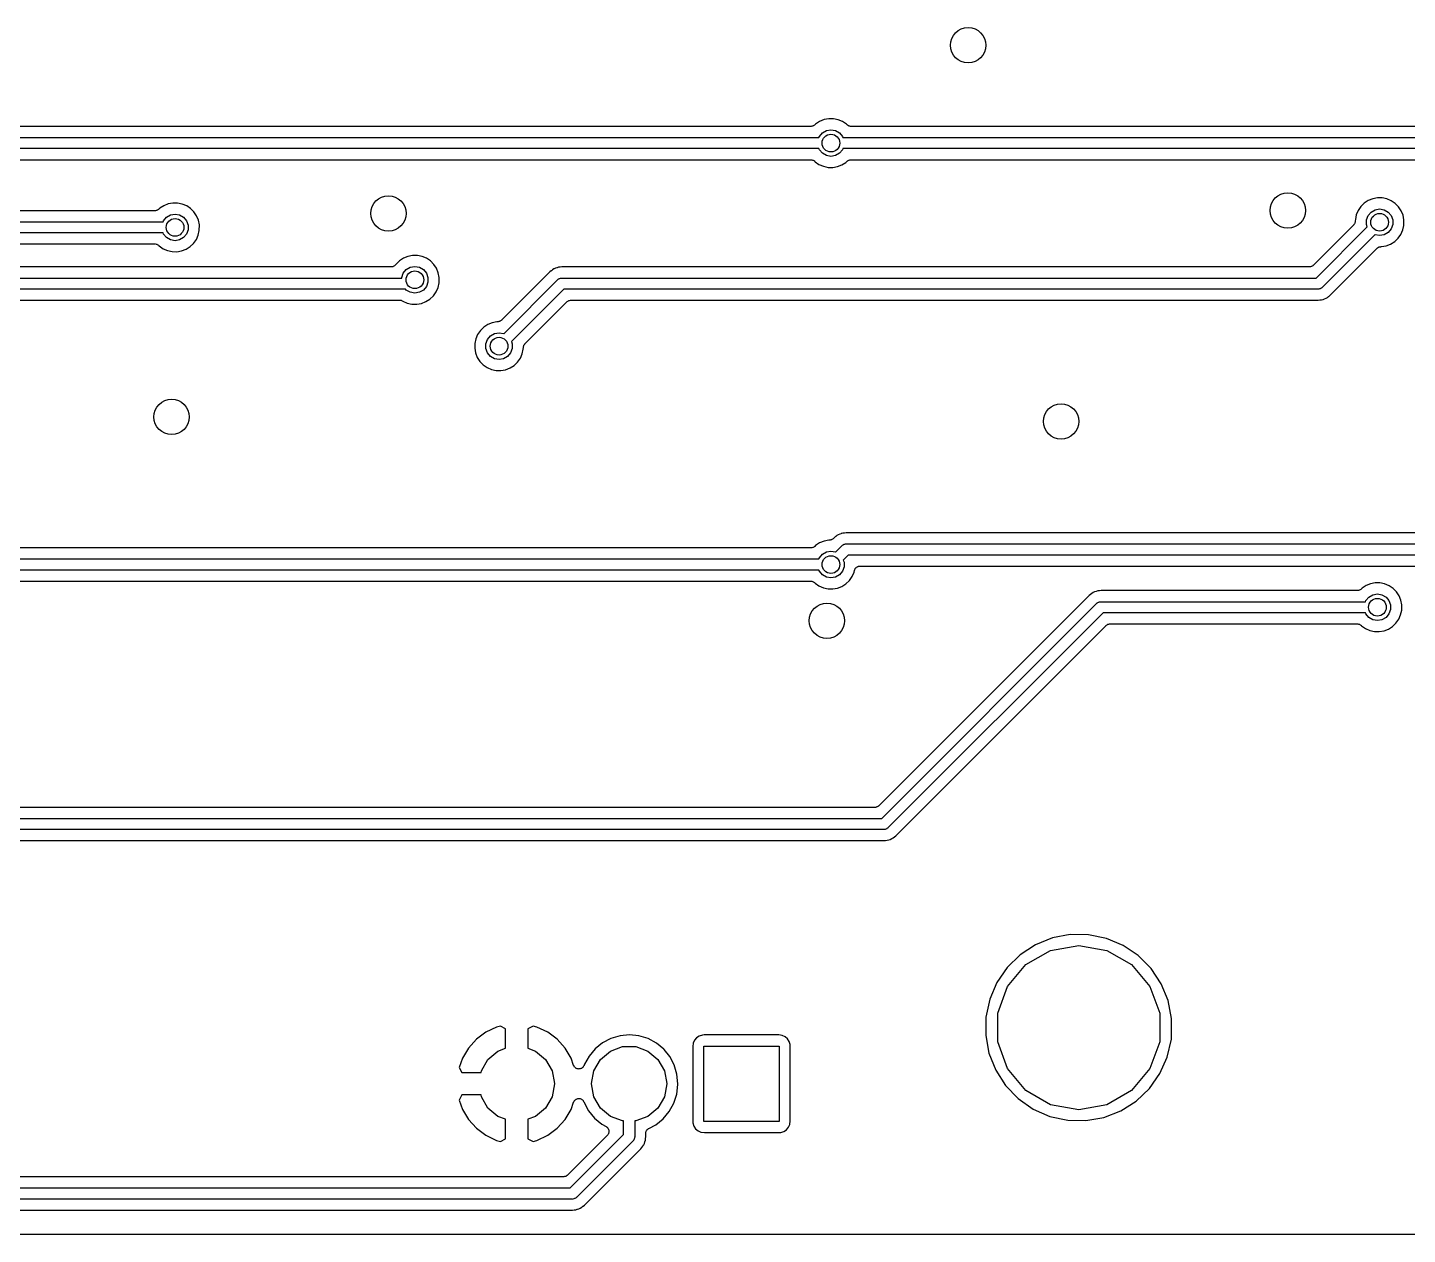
# Model space of a CAD drawing. Extents: x 70 to 229, y -105 to -40.
# Drawn here: x 176.25 to 207.43, y -104.67 to -77.4 of the extents above; entities that cross this region are included whole.
import ezdxf

# ---------------------------------------------------------------- set-up
doc = ezdxf.new("R2010")
doc.units = 0
doc.header["$MEASUREMENT"] = 0
doc.layers.add('BLACK', color=7, linetype='CONTINUOUS')

msp = doc.modelspace()

# ---------------------------------------------------------------- linework, layer by layer
at = {"layer": 'Black'}
for p, q in [((194.244, -79.4798), (194.144, -79.5202)), ((194.35, -79.4596), (194.244, -79.4798)), ((194.458, -79.4604), (194.35, -79.4596)), ((194.563, -79.482), (194.458, -79.4604)), ((194.663, -79.5238), (194.563, -79.482)), ((193.946, -79.635), (164.92, -79.635)), ((193.951, -79.6342), (193.946, -79.635)), ((193.955, -79.6346), (193.951, -79.6342)), ((193.972, -79.6304), (193.955, -79.6346)), ((193.989, -79.6275), (193.972, -79.6304)), ((193.993, -79.625), (193.989, -79.6275)), ((193.997, -79.6238), (193.993, -79.625)), ((194.011, -79.6142), (193.997, -79.6238)), ((194.026, -79.6058), (194.011, -79.6142)), ((194.029, -79.602), (194.026, -79.6058)), ((194.033, -79.5993), (194.029, -79.602)), ((194.054, -79.5793), (194.033, -79.5993)), ((194.144, -79.5202), (194.054, -79.5793)), ((194.139, -79.8594), (194.206, -79.7793)), ((194.206, -79.7793), (194.297, -79.727)), ((194.297, -79.727), (194.4, -79.7089)), ((194.4, -79.7089), (194.503, -79.727)), ((194.503, -79.727), (194.594, -79.7793)), ((194.594, -79.7793), (194.661, -79.8594)), ((194.752, -79.5842), (194.663, -79.5238)), ((194.766, -79.5981), (194.752, -79.5842)), ((194.771, -79.6014), (194.766, -79.5981)), ((194.774, -79.6058), (194.771, -79.6014)), ((194.788, -79.6138), (194.774, -79.6058)), ((194.802, -79.6231), (194.788, -79.6138)), ((194.807, -79.6246), (194.802, -79.6231)), ((194.812, -79.6275), (194.807, -79.6246)), ((194.828, -79.6303), (194.812, -79.6275)), ((194.843, -79.6345), (194.828, -79.6303)), ((194.849, -79.634), (194.843, -79.6345)), ((194.855, -79.635), (194.849, -79.634)), ((214.049, -79.635), (194.855, -79.635)), ((167.767, -79.885), (194.13, -79.885)), ((194.13, -80.135), (167.767, -80.135)), ((194.13, -79.885), (194.139, -79.8594)), ((194.139, -80.1606), (194.13, -80.135)), ((194.661, -79.8594), (194.67, -79.885)), ((194.67, -80.135), (194.661, -80.1606)), ((194.67, -79.885), (214.233, -79.885)), ((214.233, -80.135), (194.67, -80.135)), ((164.919, -80.385), (193.944, -80.385)), ((193.944, -80.385), (193.951, -80.3861)), ((193.951, -80.3861), (193.958, -80.3857)), ((193.958, -80.3857), (193.972, -80.3899)), ((193.972, -80.3899), (193.987, -80.3925)), ((193.987, -80.3925), (193.993, -80.3958)), ((193.993, -80.3958), (193.999, -80.3976)), ((193.999, -80.3976), (194.012, -80.4066)), ((194.012, -80.4066), (194.025, -80.4142)), ((194.025, -80.4142), (194.029, -80.4193)), ((194.029, -80.4193), (194.034, -80.4232)), ((194.034, -80.4232), (194.042, -80.4309)), ((194.042, -80.4309), (194.13, -80.4924)), ((194.206, -80.2407), (194.139, -80.1606)), ((194.297, -80.293), (194.206, -80.2407)), ((194.4, -80.3111), (194.297, -80.293)), ((194.503, -80.293), (194.4, -80.3111)), ((194.594, -80.2407), (194.503, -80.293)), ((194.661, -80.1606), (194.594, -80.2407)), ((194.649, -80.5033), (194.74, -80.4455)), ((194.74, -80.4455), (194.768, -80.4195)), ((194.768, -80.4195), (194.771, -80.4173)), ((194.771, -80.4173), (194.773, -80.4142)), ((194.773, -80.4142), (194.789, -80.4053)), ((194.789, -80.4053), (194.804, -80.3955)), ((194.804, -80.3955), (194.808, -80.3945)), ((194.808, -80.3945), (194.811, -80.3925)), ((194.811, -80.3925), (194.829, -80.3894)), ((194.829, -80.3894), (194.846, -80.3852)), ((194.846, -80.3852), (194.85, -80.3857)), ((194.85, -80.3857), (194.854, -80.385)), ((194.854, -80.385), (214.047, -80.385)), ((194.13, -80.4924), (194.229, -80.5356)), ((194.229, -80.5356), (194.335, -80.5588)), ((194.335, -80.5588), (194.442, -80.561)), ((194.442, -80.561), (194.549, -80.5423)), ((194.549, -80.5423), (194.649, -80.5033)), ((179.422, -81.3848), (179.322, -81.4252)), ((179.528, -81.3646), (179.422, -81.3848)), ((179.636, -81.3654), (179.528, -81.3646)), ((179.741, -81.387), (179.636, -81.3654)), ((206.454, -81.3693), (206.377, -81.4448)), ((206.544, -81.3102), (206.454, -81.3693)), ((206.644, -81.2698), (206.544, -81.3102)), ((206.75, -81.2496), (206.644, -81.2698)), ((206.858, -81.2504), (206.75, -81.2496)), ((206.963, -81.272), (206.858, -81.2504)), ((207.063, -81.3138), (206.963, -81.272)), ((207.152, -81.3742), (207.063, -81.3138)), ((207.228, -81.4507), (207.152, -81.3742)), ((179.124, -81.54), (161.745, -81.54)), ((179.129, -81.5392), (179.124, -81.54)), ((179.133, -81.5396), (179.129, -81.5392)), ((179.15, -81.5354), (179.133, -81.5396)), ((179.167, -81.5325), (179.15, -81.5354)), ((179.171, -81.53), (179.167, -81.5325)), ((179.175, -81.5288), (179.171, -81.53)), ((179.189, -81.5192), (179.175, -81.5288)), ((179.204, -81.5108), (179.189, -81.5192)), ((179.207, -81.507), (179.204, -81.5108)), ((179.211, -81.5043), (179.207, -81.507)), ((179.232, -81.4843), (179.211, -81.5043)), ((179.322, -81.4252), (179.232, -81.4843)), ((179.317, -81.7644), (179.384, -81.6843)), ((179.384, -81.6843), (179.475, -81.632)), ((179.475, -81.632), (179.578, -81.6139)), ((179.578, -81.6139), (179.681, -81.632)), ((179.681, -81.632), (179.772, -81.6843)), ((179.841, -81.4288), (179.741, -81.387)), ((179.772, -81.6843), (179.839, -81.7644)), ((179.93, -81.4892), (179.841, -81.4288)), ((180.006, -81.5657), (179.93, -81.4892)), ((180.066, -81.6555), (180.006, -81.5657)), ((180.107, -81.7553), (180.066, -81.6555)), ((206.273, -81.6329), (206.251, -81.7384)), ((206.316, -81.5337), (206.273, -81.6329)), ((206.377, -81.4448), (206.316, -81.5337)), ((206.503, -81.7477), (206.539, -81.6494)), ((206.539, -81.6494), (206.606, -81.5693)), ((206.606, -81.5693), (206.697, -81.517)), ((206.697, -81.517), (206.8, -81.4989)), ((206.8, -81.4989), (206.903, -81.517)), ((206.903, -81.517), (206.994, -81.5693)), ((206.994, -81.5693), (207.061, -81.6494)), ((207.061, -81.6494), (207.097, -81.7477)), ((207.288, -81.5405), (207.228, -81.4507)), ((207.329, -81.6403), (207.288, -81.5405)), ((207.35, -81.7452), (207.329, -81.6403)), ((161.56, -81.79), (179.308, -81.79)), ((179.308, -81.79), (179.317, -81.7644)), ((179.839, -81.7644), (179.875, -81.8627)), ((179.875, -81.9673), (179.839, -82.0656)), ((179.875, -81.8627), (179.875, -81.9673)), ((180.102, -82.0895), (180.126, -81.9851)), ((180.128, -81.8602), (180.107, -81.7553)), ((180.126, -81.9851), (180.128, -81.8602)), ((206.214, -81.8559), (205.296, -82.7734)), ((205.363, -83.06), (206.521, -81.9018)), ((206.216, -81.8521), (206.214, -81.8559)), ((206.22, -81.8492), (206.216, -81.8521)), ((206.229, -81.8344), (206.22, -81.8492)), ((206.239, -81.8204), (206.229, -81.8344)), ((206.24, -81.8159), (206.239, -81.8204)), ((206.242, -81.8119), (206.24, -81.8159)), ((206.245, -81.795), (206.242, -81.8119)), ((206.25, -81.7784), (206.245, -81.795)), ((206.25, -81.7693), (206.249, -81.7738)), ((206.249, -81.7738), (206.25, -81.7784)), ((206.251, -81.7384), (206.25, -81.7693)), ((206.503, -81.8523), (206.503, -81.7477)), ((206.521, -81.9018), (206.503, -81.8523)), ((207.061, -81.9506), (206.994, -82.0307)), ((207.097, -81.8523), (207.061, -81.9506)), ((207.097, -81.7477), (207.097, -81.8523)), ((207.281, -82.073), (207.324, -81.9745)), ((207.324, -81.9745), (207.348, -81.8701)), ((207.348, -81.8701), (207.35, -81.7452)), ((179.308, -82.04), (161.56, -82.04)), ((161.744, -82.29), (179.122, -82.29)), ((179.122, -82.29), (179.129, -82.2911)), ((179.129, -82.2911), (179.136, -82.2907)), ((179.136, -82.2907), (179.15, -82.2949)), ((179.15, -82.2949), (179.165, -82.2975)), ((179.165, -82.2975), (179.171, -82.3008)), ((179.171, -82.3008), (179.177, -82.3026)), ((179.177, -82.3026), (179.19, -82.3116)), ((179.19, -82.3116), (179.203, -82.3192)), ((179.203, -82.3192), (179.207, -82.3243)), ((179.317, -82.0656), (179.308, -82.04)), ((179.384, -82.1457), (179.317, -82.0656)), ((179.475, -82.198), (179.384, -82.1457)), ((179.578, -82.2161), (179.475, -82.198)), ((179.681, -82.198), (179.578, -82.2161)), ((179.772, -82.1457), (179.681, -82.198)), ((179.839, -82.0656), (179.772, -82.1457)), ((179.918, -82.3505), (179.996, -82.2761)), ((179.996, -82.2761), (180.059, -82.188)), ((180.059, -82.188), (180.102, -82.0895)), ((206.695, -82.0818), (205.503, -83.2734)), ((206.697, -82.083), (206.695, -82.0818)), ((206.8, -82.1011), (206.697, -82.083)), ((206.903, -82.083), (206.8, -82.1011)), ((206.994, -82.0307), (206.903, -82.083)), ((206.949, -82.3323), (207.049, -82.2933)), ((207.049, -82.2933), (207.14, -82.2355)), ((207.14, -82.2355), (207.218, -82.1611)), ((207.218, -82.1611), (207.281, -82.073)), ((179.207, -82.3243), (179.212, -82.3282)), ((179.212, -82.3282), (179.22, -82.3359)), ((179.22, -82.3359), (179.308, -82.3974)), ((179.308, -82.3974), (179.407, -82.4406)), ((179.407, -82.4406), (179.513, -82.4638)), ((179.513, -82.4638), (179.62, -82.466)), ((179.62, -82.466), (179.727, -82.4473)), ((179.727, -82.4473), (179.827, -82.4083)), ((179.827, -82.4083), (179.918, -82.3505)), ((184.741, -82.6102), (184.651, -82.6693)), ((184.841, -82.5698), (184.741, -82.6102)), ((184.947, -82.5496), (184.841, -82.5698)), ((185.055, -82.5504), (184.947, -82.5496)), ((185.16, -82.572), (185.055, -82.5504)), ((185.26, -82.6138), (185.16, -82.572)), ((185.349, -82.6742), (185.26, -82.6138)), ((205.681, -83.4498), (206.743, -82.3874)), ((206.743, -82.3874), (206.748, -82.3835)), ((206.748, -82.3835), (206.753, -82.3784)), ((206.753, -82.3784), (206.766, -82.3712)), ((206.766, -82.3712), (206.778, -82.3625)), ((206.778, -82.3625), (206.785, -82.3608)), ((206.785, -82.3608), (206.791, -82.3575)), ((206.791, -82.3575), (206.806, -82.3552)), ((206.806, -82.3552), (206.82, -82.3513)), ((206.82, -82.3513), (206.827, -82.3519)), ((206.827, -82.3519), (206.834, -82.3509)), ((206.834, -82.3509), (206.842, -82.351)), ((206.842, -82.351), (206.949, -82.3323)), ((184.463, -82.81), (158.756, -82.81)), ((184.48, -82.8071), (184.463, -82.81)), ((184.497, -82.8054), (184.48, -82.8071)), ((184.501, -82.8033), (184.497, -82.8054)), ((184.506, -82.8025), (184.501, -82.8033)), ((184.521, -82.794), (184.506, -82.8025)), ((184.536, -82.7866), (184.521, -82.794)), ((184.539, -82.7832), (184.536, -82.7866)), ((184.543, -82.7808), (184.539, -82.7832)), ((184.554, -82.7678), (184.543, -82.7808)), ((184.566, -82.7556), (184.554, -82.7678)), ((184.574, -82.7448), (184.566, -82.7556)), ((184.651, -82.6693), (184.574, -82.7448)), ((184.736, -82.9494), (184.803, -82.8693)), ((184.803, -82.8693), (184.894, -82.817)), ((184.894, -82.817), (184.997, -82.7989)), ((184.997, -82.7989), (185.1, -82.817)), ((185.1, -82.817), (185.191, -82.8693)), ((185.191, -82.8693), (185.258, -82.9494)), ((185.425, -82.7507), (185.349, -82.6742)), ((185.485, -82.8405), (185.425, -82.7507)), ((185.526, -82.9403), (185.485, -82.8405)), ((185.547, -83.0452), (185.526, -82.9403)), ((188.05, -82.9201), (186.957, -84.0131)), ((188.08, -82.8954), (188.05, -82.9201)), ((188.081, -82.8949), (188.08, -82.8954)), ((188.082, -82.8946), (188.081, -82.8949)), ((188.109, -82.8719), (188.082, -82.8946)), ((188.141, -82.8554), (188.109, -82.8719)), ((188.142, -82.855), (188.141, -82.8554)), ((188.174, -82.8379), (188.142, -82.8548)), ((188.142, -82.8548), (188.142, -82.855)), ((188.209, -82.8279), (188.174, -82.8379)), ((188.21, -82.8275), (188.209, -82.8276)), ((188.209, -82.8276), (188.209, -82.8279)), ((188.244, -82.8172), (188.21, -82.8275)), ((188.28, -82.814), (188.244, -82.8172)), ((188.281, -82.8139), (188.28, -82.814)), ((188.321, -82.81), (188.281, -82.8139)), ((188.281, -82.8139), (188.281, -82.8139)), ((205.208, -82.81), (188.321, -82.81)), ((205.213, -82.809), (205.208, -82.81)), ((205.219, -82.8095), (205.213, -82.809)), ((205.235, -82.8053), (205.219, -82.8095)), ((205.251, -82.8025), (205.235, -82.8053)), ((205.255, -82.7997), (205.251, -82.8025)), ((205.261, -82.7983), (205.255, -82.7997)), ((205.274, -82.7889), (205.261, -82.7983)), ((205.288, -82.7808), (205.274, -82.7889)), ((205.292, -82.7765), (205.288, -82.7808)), ((205.296, -82.7734), (205.292, -82.7765)), ((158.75, -83.06), (184.7, -83.06)), ((184.7, -83.0477), (184.736, -82.9494)), ((184.7, -83.06), (184.7, -83.0477)), ((185.258, -83.2506), (185.191, -83.3307)), ((185.258, -82.9494), (185.294, -83.0477)), ((185.294, -83.1523), (185.258, -83.2506)), ((185.294, -83.0477), (185.294, -83.1523)), ((185.521, -83.2745), (185.545, -83.1701)), ((185.545, -83.1701), (185.547, -83.0452)), ((187.005, -84.3182), (188.227, -83.0966)), ((188.227, -83.0966), (188.231, -83.0935)), ((188.231, -83.0935), (188.235, -83.0892)), ((188.235, -83.0892), (188.249, -83.0811)), ((188.249, -83.0811), (188.262, -83.0717)), ((188.262, -83.0717), (188.267, -83.0703)), ((188.267, -83.0703), (188.272, -83.0675)), ((188.272, -83.0675), (188.288, -83.0647)), ((188.288, -83.0647), (188.304, -83.0605)), ((188.304, -83.0605), (188.31, -83.061)), ((188.31, -83.061), (188.315, -83.06)), ((188.315, -83.06), (205.363, -83.06)), ((184.786, -83.31), (158.802, -83.31)), ((158.957, -83.56), (184.656, -83.56)), ((184.656, -83.56), (184.672, -83.5628)), ((184.672, -83.5628), (184.688, -83.5641)), ((184.688, -83.5641), (184.693, -83.5665)), ((184.693, -83.5665), (184.699, -83.5675)), ((184.699, -83.5675), (184.713, -83.5756)), ((184.803, -83.3307), (184.786, -83.31)), ((184.894, -83.383), (184.803, -83.3307)), ((184.997, -83.4011), (184.894, -83.383)), ((185.1, -83.383), (184.997, -83.4011)), ((185.191, -83.3307), (185.1, -83.383)), ((185.246, -83.5933), (185.337, -83.5355)), ((185.337, -83.5355), (185.415, -83.4611)), ((185.415, -83.4611), (185.478, -83.373)), ((185.478, -83.373), (185.521, -83.2745)), ((188.367, -83.31), (187.179, -84.4982)), ((205.415, -83.31), (188.367, -83.31)), ((188.475, -83.5703), (188.479, -83.5675)), ((188.479, -83.5675), (188.495, -83.5647)), ((188.495, -83.5647), (188.511, -83.5605)), ((188.511, -83.5605), (188.517, -83.561)), ((188.517, -83.561), (188.522, -83.56)), ((188.522, -83.56), (205.409, -83.56)), ((205.409, -83.56), (205.449, -83.5561)), ((205.42, -83.309), (205.415, -83.31)), ((205.426, -83.3095), (205.42, -83.309)), ((205.442, -83.3053), (205.426, -83.3095)), ((205.458, -83.3025), (205.442, -83.3053)), ((205.449, -83.5561), (205.45, -83.556)), ((205.449, -83.5561), (205.449, -83.5561)), ((205.45, -83.556), (205.486, -83.5528)), ((205.463, -83.2997), (205.458, -83.3025)), ((205.468, -83.2983), (205.463, -83.2997)), ((205.481, -83.2889), (205.468, -83.2983)), ((205.495, -83.2808), (205.481, -83.2889)), ((205.486, -83.5528), (205.52, -83.5425)), ((205.499, -83.2765), (205.495, -83.2808)), ((205.503, -83.2734), (205.499, -83.2765)), ((205.52, -83.5425), (205.521, -83.5424)), ((205.521, -83.5421), (205.556, -83.5321)), ((205.521, -83.5424), (205.521, -83.5421)), ((205.556, -83.5321), (205.588, -83.5152)), ((205.588, -83.515), (205.589, -83.5146)), ((205.588, -83.5152), (205.588, -83.515)), ((205.589, -83.5146), (205.621, -83.4981)), ((205.621, -83.4981), (205.648, -83.4754)), ((205.648, -83.4754), (205.649, -83.4751)), ((205.649, -83.4746), (205.68, -83.4498)), ((205.649, -83.4751), (205.649, -83.4746)), ((205.68, -83.4498), (205.681, -83.4498)), ((184.713, -83.5756), (184.727, -83.5824)), ((184.727, -83.5824), (184.727, -83.5824)), ((184.727, -83.5824), (184.826, -83.6256)), ((184.826, -83.6256), (184.932, -83.6488)), ((184.932, -83.6488), (185.039, -83.651)), ((185.039, -83.651), (185.146, -83.6323)), ((185.146, -83.6323), (185.246, -83.5933)), ((187.485, -84.5451), (188.434, -83.5966)), ((188.434, -83.5966), (188.438, -83.5935)), ((188.438, -83.5935), (188.442, -83.5892)), ((188.442, -83.5892), (188.456, -83.5811)), ((188.456, -83.5811), (188.469, -83.5717)), ((188.469, -83.5717), (188.475, -83.5703)), ((186.554, -84.1693), (186.477, -84.2448)), ((186.644, -84.1102), (186.554, -84.1693)), ((186.744, -84.0698), (186.644, -84.1102)), ((186.85, -84.0496), (186.744, -84.0698)), ((186.867, -84.0497), (186.85, -84.0496)), ((186.873, -84.0487), (186.867, -84.0497)), ((186.879, -84.0493), (186.873, -84.0487)), ((186.894, -84.0451), (186.879, -84.0493)), ((186.91, -84.0425), (186.894, -84.0451)), ((186.915, -84.0396), (186.91, -84.0425)), ((186.921, -84.038), (186.915, -84.0396)), ((186.934, -84.0289), (186.921, -84.038)), ((186.948, -84.021), (186.934, -84.0289)), ((186.952, -84.0165), (186.948, -84.021)), ((186.957, -84.0131), (186.952, -84.0165)), ((186.373, -84.4329), (186.351, -84.5384)), ((186.416, -84.3337), (186.373, -84.4329)), ((186.477, -84.2448), (186.416, -84.3337)), ((186.603, -84.5477), (186.639, -84.4494)), ((186.639, -84.4494), (186.706, -84.3693)), ((186.706, -84.3693), (186.797, -84.317)), ((186.797, -84.317), (186.9, -84.2989)), ((186.9, -84.2989), (187.003, -84.317)), ((187.003, -84.317), (187.005, -84.3182)), ((187.179, -84.4982), (187.197, -84.5477)), ((186.351, -84.5384), (186.349, -84.6462)), ((186.349, -84.6462), (186.369, -84.7523)), ((186.369, -84.7523), (186.408, -84.8526)), ((186.603, -84.6523), (186.603, -84.5477)), ((186.639, -84.7506), (186.603, -84.6523)), ((186.706, -84.8307), (186.639, -84.7506)), ((187.161, -84.7506), (187.094, -84.8307)), ((187.197, -84.6523), (187.161, -84.7506)), ((187.197, -84.5477), (187.197, -84.6523)), ((187.381, -84.873), (187.424, -84.7745)), ((187.424, -84.7745), (187.448, -84.6701)), ((187.448, -84.6701), (187.449, -84.6317)), ((187.449, -84.6226), (187.454, -84.606)), ((187.45, -84.6272), (187.449, -84.6226)), ((187.449, -84.6317), (187.45, -84.6272)), ((187.454, -84.606), (187.457, -84.5891)), ((187.457, -84.5891), (187.459, -84.5851)), ((187.459, -84.5851), (187.46, -84.5806)), ((187.46, -84.5806), (187.47, -84.5666)), ((187.47, -84.5666), (187.479, -84.5518)), ((187.479, -84.5518), (187.483, -84.5489)), ((187.483, -84.5489), (187.485, -84.5451)), ((186.408, -84.8526), (186.467, -84.9433)), ((186.467, -84.9433), (186.542, -85.0209)), ((186.542, -85.0209), (186.63, -85.0824)), ((186.63, -85.0824), (186.729, -85.1256)), ((186.797, -84.883), (186.706, -84.8307)), ((186.729, -85.1256), (186.835, -85.1488)), ((186.9, -84.9011), (186.797, -84.883)), ((187.003, -84.883), (186.9, -84.9011)), ((187.094, -84.8307), (187.003, -84.883)), ((187.049, -85.1323), (187.149, -85.0933)), ((187.149, -85.0933), (187.24, -85.0355)), ((187.24, -85.0355), (187.266, -85.0107)), ((187.266, -85.0107), (187.318, -84.9611)), ((187.266, -85.0107), (187.266, -85.0107)), ((187.266, -85.0107), (187.266, -85.0107)), ((187.318, -84.9611), (187.381, -84.873)), ((186.835, -85.1488), (186.942, -85.151)), ((186.942, -85.151), (187.049, -85.1323)), ((194.566, -88.8654), (194.534, -88.8819)), ((194.567, -88.865), (194.566, -88.8654)), ((194.599, -88.8479), (194.567, -88.8648)), ((194.567, -88.8648), (194.567, -88.865)), ((194.634, -88.8379), (194.599, -88.8479)), ((194.635, -88.8375), (194.634, -88.8376)), ((194.634, -88.8376), (194.634, -88.8379)), ((194.669, -88.8272), (194.635, -88.8375)), ((194.705, -88.824), (194.669, -88.8272)), ((194.706, -88.8239), (194.705, -88.824)), ((194.746, -88.82), (194.706, -88.8239)), ((194.706, -88.8239), (194.706, -88.8239)), ((214.163, -88.82), (194.746, -88.82)), ((193.946, -89.16), (164.92, -89.16)), ((193.951, -89.1592), (193.946, -89.16)), ((193.955, -89.1596), (193.951, -89.1592)), ((193.972, -89.1554), (193.955, -89.1596)), ((193.989, -89.1525), (193.972, -89.1554)), ((193.993, -89.15), (193.989, -89.1525)), ((193.997, -89.1488), (193.993, -89.15)), ((194.011, -89.1392), (193.997, -89.1488)), ((194.026, -89.1308), (194.011, -89.1392)), ((194.029, -89.127), (194.026, -89.1308)), ((194.033, -89.1243), (194.029, -89.127)), ((194.054, -89.1043), (194.033, -89.1243)), ((194.144, -89.0452), (194.054, -89.1043)), ((194.244, -89.0048), (194.144, -89.0452)), ((194.35, -88.9846), (194.244, -89.0048)), ((194.367, -88.9847), (194.35, -88.9846)), ((194.373, -88.9837), (194.367, -88.9847)), ((194.379, -88.9843), (194.373, -88.9837)), ((194.394, -88.9801), (194.379, -88.9843)), ((194.41, -88.9775), (194.394, -88.9801)), ((194.415, -88.9746), (194.41, -88.9775)), ((194.421, -88.973), (194.415, -88.9746)), ((194.434, -88.9639), (194.421, -88.973)), ((194.448, -88.956), (194.434, -88.9639)), ((194.452, -88.9515), (194.448, -88.956)), ((194.457, -88.9481), (194.452, -88.9515)), ((194.475, -88.9301), (194.457, -88.9481)), ((194.505, -88.9054), (194.475, -88.9301)), ((194.475, -88.9301), (194.475, -88.9301)), ((194.506, -88.9049), (194.505, -88.9054)), ((194.505, -89.2532), (194.612, -89.1466)), ((194.507, -88.9046), (194.506, -88.9049)), ((194.534, -88.8819), (194.507, -88.9046)), ((194.612, -89.1466), (194.652, -89.1066)), ((194.612, -89.1466), (194.612, -89.1466)), ((194.652, -89.1066), (194.656, -89.1035)), ((194.656, -89.1035), (194.66, -89.0992)), ((194.66, -89.0992), (194.674, -89.0911)), ((194.674, -89.0911), (194.687, -89.0817)), ((194.687, -89.0817), (194.692, -89.0803)), ((194.692, -89.0803), (194.697, -89.0775)), ((194.697, -89.0775), (194.713, -89.0747)), ((194.713, -89.0747), (194.729, -89.0705)), ((194.729, -89.0705), (194.735, -89.071)), ((194.735, -89.071), (194.74, -89.07)), ((194.74, -89.07), (214.163, -89.07)), ((164.735, -89.41), (194.13, -89.41)), ((194.13, -89.41), (194.139, -89.3844)), ((194.139, -89.3844), (194.206, -89.3043)), ((194.206, -89.3043), (194.297, -89.252)), ((194.297, -89.252), (194.4, -89.2339)), ((194.4, -89.2339), (194.503, -89.252)), ((194.503, -89.252), (194.505, -89.2532)), ((194.788, -89.3234), (194.679, -89.4332)), ((194.679, -89.4332), (194.697, -89.4827)), ((194.697, -89.4827), (194.697, -89.5873)), ((194.792, -89.32), (194.788, -89.3234)), ((194.788, -89.3234), (194.788, -89.3234)), ((214.111, -89.32), (194.792, -89.32)), ((194.13, -89.66), (164.735, -89.66)), ((194.139, -89.6856), (194.13, -89.66)), ((194.206, -89.7657), (194.139, -89.6856)), ((194.297, -89.818), (194.206, -89.7657)), ((194.594, -89.7657), (194.503, -89.818)), ((194.661, -89.6856), (194.594, -89.7657)), ((194.697, -89.5873), (194.661, -89.6856)), ((194.881, -89.808), (194.924, -89.7095)), ((194.924, -89.7095), (194.934, -89.6673)), ((194.934, -89.6673), (194.941, -89.6501)), ((194.941, -89.6501), (194.948, -89.6325)), ((194.948, -89.6325), (194.95, -89.6301)), ((194.95, -89.6301), (194.951, -89.6273)), ((194.951, -89.6273), (194.964, -89.6136)), ((194.964, -89.6136), (194.976, -89.5992)), ((194.976, -89.5992), (194.978, -89.5977)), ((194.978, -89.5977), (194.98, -89.5954)), ((194.98, -89.5954), (194.997, -89.5869)), ((194.997, -89.5869), (195.013, -89.5775)), ((195.013, -89.5775), (195.016, -89.577)), ((195.016, -89.577), (195.019, -89.5756)), ((195.019, -89.5756), (195.037, -89.5732)), ((195.037, -89.5732), (195.056, -89.57)), ((195.056, -89.57), (213.846, -89.57)), ((164.919, -89.91), (193.944, -89.91)), ((193.944, -89.91), (193.951, -89.9111)), ((193.951, -89.9111), (193.958, -89.9107)), ((193.958, -89.9107), (193.972, -89.9149)), ((193.972, -89.9149), (193.987, -89.9175)), ((193.987, -89.9175), (193.993, -89.9208)), ((193.993, -89.9208), (193.999, -89.9226)), ((193.999, -89.9226), (194.012, -89.9316)), ((194.012, -89.9316), (194.025, -89.9392)), ((194.025, -89.9392), (194.029, -89.9443)), ((194.029, -89.9443), (194.034, -89.9482)), ((194.034, -89.9482), (194.042, -89.9559)), ((194.042, -89.9559), (194.13, -90.0174)), ((194.13, -90.0174), (194.229, -90.0606)), ((194.229, -90.0606), (194.335, -90.0838)), ((194.4, -89.8361), (194.297, -89.818)), ((194.335, -90.0838), (194.442, -90.086)), ((194.503, -89.818), (194.4, -89.8361)), ((194.442, -90.086), (194.549, -90.0673)), ((194.549, -90.0673), (194.649, -90.0283)), ((194.649, -90.0283), (194.74, -89.9705)), ((194.74, -89.9705), (194.818, -89.8961)), ((194.818, -89.8961), (194.881, -89.808)), ((206.343, -90.115), (206.339, -90.1175)), ((206.347, -90.1138), (206.343, -90.115)), ((206.361, -90.1042), (206.347, -90.1138)), ((206.376, -90.0958), (206.361, -90.1042)), ((206.379, -90.092), (206.376, -90.0958)), ((206.383, -90.0893), (206.379, -90.092)), ((206.404, -90.0693), (206.383, -90.0893)), ((206.494, -90.0102), (206.404, -90.0693)), ((206.594, -89.9698), (206.494, -90.0102)), ((206.7, -89.9496), (206.594, -89.9698)), ((206.808, -89.9504), (206.7, -89.9496)), ((206.913, -89.972), (206.808, -89.9504)), ((207.013, -90.0138), (206.913, -89.972)), ((207.102, -90.0742), (207.013, -90.0138)), ((207.178, -90.1507), (207.102, -90.0742)), ((200.235, -90.2351), (195.481, -94.9884)), ((195.548, -95.275), (200.412, -90.4116)), ((200.265, -90.2104), (200.235, -90.2351)), ((200.266, -90.2099), (200.265, -90.2104)), ((200.267, -90.2096), (200.266, -90.2099)), ((200.294, -90.1869), (200.267, -90.2096)), ((200.326, -90.1704), (200.294, -90.1869)), ((200.327, -90.17), (200.326, -90.1704)), ((200.359, -90.1529), (200.327, -90.1698)), ((200.327, -90.1698), (200.327, -90.17)), ((200.394, -90.1429), (200.359, -90.1529)), ((200.395, -90.1425), (200.394, -90.1426)), ((200.394, -90.1426), (200.394, -90.1429)), ((200.429, -90.1322), (200.395, -90.1425)), ((200.412, -90.4116), (200.416, -90.4085)), ((200.416, -90.4085), (200.42, -90.4042)), ((200.42, -90.4042), (200.434, -90.3961)), ((200.465, -90.129), (200.429, -90.1322)), ((200.434, -90.3961), (200.447, -90.3867)), ((200.447, -90.3867), (200.452, -90.3853)), ((200.452, -90.3853), (200.457, -90.3825)), ((200.457, -90.3825), (200.473, -90.3797)), ((200.466, -90.1289), (200.465, -90.129)), ((200.506, -90.125), (200.466, -90.1289)), ((200.466, -90.1289), (200.466, -90.1289)), ((200.473, -90.3797), (200.489, -90.3755)), ((200.489, -90.3755), (200.495, -90.376)), ((200.495, -90.376), (200.5, -90.375)), ((200.5, -90.375), (206.48, -90.375)), ((206.296, -90.125), (200.506, -90.125)), ((206.301, -90.1242), (206.296, -90.125)), ((206.305, -90.1246), (206.301, -90.1242)), ((206.322, -90.1204), (206.305, -90.1246)), ((206.339, -90.1175), (206.322, -90.1204)), ((206.48, -90.375), (206.489, -90.3494)), ((206.489, -90.3494), (206.556, -90.2693)), ((206.556, -90.2693), (206.647, -90.217)), ((206.647, -90.217), (206.75, -90.1989)), ((206.75, -90.1989), (206.853, -90.217)), ((206.853, -90.217), (206.944, -90.2693)), ((206.944, -90.2693), (207.011, -90.3494)), ((207.011, -90.3494), (207.047, -90.4477)), ((207.238, -90.2405), (207.178, -90.1507)), ((207.279, -90.3403), (207.238, -90.2405)), ((207.3, -90.4452), (207.279, -90.3403)), ((200.552, -90.625), (195.688, -95.4884)), ((206.48, -90.625), (200.552, -90.625)), ((206.489, -90.6506), (206.48, -90.625)), ((206.556, -90.7307), (206.489, -90.6506)), ((206.647, -90.783), (206.556, -90.7307)), ((206.944, -90.7307), (206.853, -90.783)), ((207.011, -90.6506), (206.944, -90.7307)), ((207.047, -90.5523), (207.011, -90.6506)), ((207.047, -90.4477), (207.047, -90.5523)), ((207.231, -90.773), (207.274, -90.6745)), ((207.274, -90.6745), (207.298, -90.5701)), ((207.298, -90.5701), (207.3, -90.4452)), ((195.866, -95.6648), (200.619, -90.9116)), ((200.619, -90.9116), (200.623, -90.9085)), ((200.623, -90.9085), (200.627, -90.9042)), ((200.627, -90.9042), (200.641, -90.8961)), ((200.641, -90.8961), (200.654, -90.8867)), ((200.654, -90.8867), (200.66, -90.8853)), ((200.66, -90.8853), (200.664, -90.8825)), ((200.664, -90.8825), (200.68, -90.8797)), ((200.68, -90.8797), (200.696, -90.8755)), ((200.696, -90.8755), (200.702, -90.876)), ((200.702, -90.876), (200.707, -90.875)), ((200.707, -90.875), (206.294, -90.875)), ((206.294, -90.875), (206.301, -90.8761)), ((206.301, -90.8761), (206.308, -90.8757)), ((206.308, -90.8757), (206.322, -90.8799)), ((206.322, -90.8799), (206.337, -90.8825)), ((206.337, -90.8825), (206.343, -90.8858)), ((206.343, -90.8858), (206.349, -90.8876)), ((206.349, -90.8876), (206.362, -90.8966)), ((206.362, -90.8966), (206.375, -90.9042)), ((206.375, -90.9042), (206.379, -90.9093)), ((206.379, -90.9093), (206.384, -90.9132)), ((206.384, -90.9132), (206.392, -90.9209)), ((206.392, -90.9209), (206.48, -90.9824)), ((206.48, -90.9824), (206.579, -91.0256)), ((206.579, -91.0256), (206.685, -91.0488)), ((206.75, -90.8011), (206.647, -90.783)), ((206.685, -91.0488), (206.792, -91.051)), ((206.853, -90.783), (206.75, -90.8011)), ((206.792, -91.051), (206.899, -91.0323)), ((206.899, -91.0323), (206.999, -90.9933)), ((206.999, -90.9933), (207.09, -90.9355)), ((207.09, -90.9355), (207.168, -90.8611)), ((207.168, -90.8611), (207.231, -90.773)), ((195.393, -95.025), (151.926, -95.025)), ((195.398, -95.024), (195.393, -95.025)), ((195.404, -95.0245), (195.398, -95.024)), ((195.42, -95.0203), (195.404, -95.0245)), ((195.436, -95.0175), (195.42, -95.0203)), ((195.44, -95.0147), (195.436, -95.0175)), ((195.446, -95.0133), (195.44, -95.0147)), ((195.459, -95.0039), (195.446, -95.0133)), ((195.473, -94.9958), (195.459, -95.0039)), ((195.477, -94.9915), (195.473, -94.9958)), ((195.481, -94.9884), (195.477, -94.9915)), ((151.92, -95.275), (195.548, -95.275)), ((195.6, -95.525), (151.972, -95.525)), ((195.605, -95.524), (195.6, -95.525)), ((195.611, -95.5245), (195.605, -95.524)), ((195.627, -95.5203), (195.611, -95.5245)), ((195.643, -95.5175), (195.627, -95.5203)), ((195.648, -95.5147), (195.643, -95.5175)), ((195.653, -95.5133), (195.648, -95.5147)), ((195.666, -95.5039), (195.653, -95.5133)), ((195.68, -95.4958), (195.666, -95.5039)), ((195.684, -95.4915), (195.68, -95.4958)), ((195.688, -95.4884), (195.684, -95.4915)), ((195.774, -95.7296), (195.806, -95.7131)), ((195.806, -95.7131), (195.833, -95.6904)), ((195.833, -95.6904), (195.834, -95.6901)), ((195.834, -95.6896), (195.865, -95.6649)), ((195.834, -95.6901), (195.834, -95.6896)), ((195.865, -95.6649), (195.866, -95.6648)), ((152.127, -95.775), (195.594, -95.775)), ((195.594, -95.775), (195.634, -95.7711)), ((195.634, -95.7711), (195.635, -95.771)), ((195.634, -95.7711), (195.634, -95.7711)), ((195.635, -95.771), (195.671, -95.7678)), ((195.671, -95.7678), (195.705, -95.7575)), ((195.705, -95.7575), (195.706, -95.7574)), ((195.706, -95.7571), (195.741, -95.7471)), ((195.706, -95.7574), (195.706, -95.7571)), ((195.741, -95.7471), (195.773, -95.7302)), ((195.773, -95.73), (195.774, -95.7296)), ((195.773, -95.7302), (195.773, -95.73)), ((199.809, -97.8985), (199.404, -97.9757)), ((200.221, -97.9014), (199.809, -97.8985)), ((200.624, -97.9842), (200.221, -97.9014)), ((199.022, -98.13), (198.678, -98.3555)), ((199.404, -97.9757), (199.022, -98.13)), ((199.365, -98.2549), (200, -98.1429)), ((200, -98.1429), (200.635, -98.2549)), ((201.004, -98.1438), (200.624, -97.9842)), ((201.345, -98.3741), (201.004, -98.1438)), ((198.678, -98.3555), (198.384, -98.6436)), ((198.806, -98.5774), (199.365, -98.2549)), ((200.635, -98.2549), (201.194, -98.5774)), ((201.635, -98.6663), (201.345, -98.3741)), ((198.384, -98.6436), (198.151, -98.9834)), ((198.392, -99.0715), (198.806, -98.5774)), ((201.194, -98.5774), (201.608, -99.0715)), ((201.863, -99.0093), (201.635, -98.6663)), ((198.151, -98.9834), (197.989, -99.362)), ((198.171, -99.6775), (198.392, -99.0715)), ((201.608, -99.0715), (201.829, -99.6775)), ((202.02, -99.3901), (201.863, -99.0093)), ((197.989, -99.362), (197.903, -99.7648)), ((202.1, -99.7932), (202.02, -99.3901)), ((197.903, -99.7648), (197.897, -100.177)), ((198.171, -100.322), (198.171, -99.6775)), ((201.829, -99.6775), (201.829, -100.322)), ((186.844, -99.9912), (186.601, -100.107)), ((186.929, -99.9655), (186.844, -99.9912)), ((187.046, -100.027), (186.929, -99.9655)), ((187.046, -100.468), (187.046, -100.027)), ((187.671, -99.9655), (187.554, -100.027)), ((187.554, -100.027), (187.554, -100.468)), ((187.756, -99.9912), (187.671, -99.9655)), ((187.999, -100.107), (187.756, -99.9912)), ((202.093, -100.265), (202.1, -99.7932)), ((186.387, -100.265), (186.209, -100.463)), ((186.601, -100.107), (186.387, -100.265)), ((188.213, -100.265), (187.999, -100.107)), ((188.391, -100.463), (188.213, -100.265)), ((189.238, -100.344), (189.071, -100.479)), ((189.428, -100.245), (189.238, -100.344)), ((189.634, -100.184), (189.428, -100.245)), ((189.848, -100.165), (189.634, -100.184)), ((190.061, -100.187), (189.848, -100.165)), ((190.266, -100.251), (190.061, -100.187)), ((190.455, -100.353), (190.266, -100.251)), ((190.62, -100.489), (190.455, -100.353)), ((191.289, -100.35), (191.278, -100.429)), ((191.318, -100.286), (191.289, -100.35)), ((191.364, -100.232), (191.318, -100.286)), ((191.423, -100.193), (191.364, -100.232)), ((191.494, -100.171), (191.423, -100.193)), ((191.535, -100.168), (191.494, -100.171)), ((193.221, -100.168), (191.535, -100.168)), ((193.3, -100.179), (193.221, -100.168)), ((193.364, -100.208), (193.3, -100.179)), ((193.418, -100.254), (193.364, -100.208)), ((193.419, -100.256), (193.418, -100.254)), ((193.457, -100.313), (193.419, -100.256)), ((193.479, -100.384), (193.457, -100.313)), ((193.482, -100.425), (193.479, -100.384)), ((197.897, -100.177), (197.972, -100.582)), ((198.392, -100.929), (198.171, -100.322)), ((201.829, -100.322), (201.608, -100.929)), ((202.002, -100.666), (202.093, -100.265)), ((186.072, -100.691), (185.997, -100.902)), ((186.209, -100.463), (186.072, -100.691)), ((186.649, -100.72), (186.875, -100.531)), ((186.875, -100.531), (187.046, -100.468)), ((187.554, -100.468), (187.725, -100.531)), ((187.725, -100.531), (187.951, -100.72)), ((188.528, -100.691), (188.391, -100.463)), ((188.586, -100.855), (188.528, -100.691)), ((188.933, -100.643), (188.83, -100.831)), ((189.071, -100.479), (188.933, -100.643)), ((189.189, -100.72), (189.415, -100.531)), ((189.415, -100.531), (189.692, -100.43)), ((189.692, -100.43), (189.988, -100.43)), ((189.988, -100.43), (190.265, -100.531)), ((190.265, -100.531), (190.491, -100.72)), ((190.628, -100.499), (190.62, -100.489)), ((190.756, -100.656), (190.628, -100.499)), ((190.856, -100.845), (190.756, -100.656)), ((191.278, -100.429), (191.278, -102.115)), ((191.53, -102.12), (191.53, -100.42)), ((191.53, -100.42), (193.23, -100.42)), ((193.23, -100.42), (193.23, -102.12)), ((193.482, -102.111), (193.482, -100.425)), ((197.972, -100.582), (198.123, -100.965)), ((201.835, -101.042), (202.002, -100.666)), ((185.997, -100.902), (186.057, -101.016)), ((186.057, -101.016), (186.494, -101.016)), ((186.494, -101.016), (186.501, -100.976)), ((186.501, -100.976), (186.649, -100.72)), ((187.951, -100.72), (188.099, -100.976)), ((188.099, -100.976), (188.15, -101.267)), ((188.588, -100.858), (188.586, -100.855)), ((188.588, -100.861), (188.588, -100.858)), ((188.598, -100.877), (188.588, -100.861)), ((188.608, -100.893), (188.598, -100.877)), ((188.61, -100.895), (188.608, -100.893)), ((188.612, -100.898), (188.61, -100.895)), ((188.627, -100.909), (188.612, -100.898)), ((188.641, -100.921), (188.627, -100.909)), ((188.644, -100.922), (188.641, -100.921)), ((188.646, -100.924), (188.644, -100.922)), ((188.664, -100.93), (188.646, -100.924)), ((188.681, -100.936), (188.664, -100.93)), ((188.685, -100.936), (188.681, -100.936)), ((188.687, -100.937), (188.685, -100.936)), ((188.706, -100.936), (188.687, -100.937)), ((188.725, -100.936), (188.706, -100.936)), ((188.728, -100.935), (188.725, -100.936)), ((188.731, -100.935), (188.728, -100.935)), ((188.748, -100.928), (188.731, -100.935)), ((188.766, -100.922), (188.748, -100.928)), ((188.768, -100.92), (188.766, -100.922)), ((188.771, -100.919), (188.768, -100.92)), ((188.785, -100.906), (188.771, -100.919)), ((188.799, -100.894), (188.785, -100.906)), ((188.801, -100.892), (188.799, -100.894)), ((188.803, -100.889), (188.801, -100.892)), ((188.812, -100.873), (188.803, -100.889)), ((188.821, -100.857), (188.812, -100.873)), ((188.822, -100.854), (188.821, -100.857)), ((188.823, -100.851), (188.822, -100.854)), ((188.83, -100.831), (188.823, -100.851)), ((188.99, -101.267), (189.041, -100.976)), ((189.041, -100.976), (189.189, -100.72)), ((190.491, -100.72), (190.639, -100.976)), ((190.639, -100.976), (190.69, -101.267)), ((190.918, -101.051), (190.856, -100.845)), ((198.123, -100.965), (198.346, -101.311)), ((198.806, -101.423), (198.392, -100.929)), ((201.608, -100.929), (201.194, -101.423)), ((188.15, -101.273), (188.099, -101.564)), ((188.15, -101.267), (188.15, -101.273)), ((188.99, -101.273), (188.99, -101.267)), ((189.041, -101.564), (188.99, -101.273)), ((190.69, -101.273), (190.639, -101.564)), ((190.69, -101.267), (190.69, -101.273)), ((190.915, -101.505), (190.94, -101.286)), ((190.94, -101.27), (190.918, -101.051)), ((190.94, -101.275), (190.94, -101.27)), ((190.94, -101.286), (190.94, -101.275)), ((198.346, -101.311), (198.632, -101.607)), ((201.597, -101.379), (201.835, -101.042)), ((186.057, -101.524), (185.997, -101.638)), ((185.997, -101.638), (186.072, -101.849)), ((186.494, -101.524), (186.057, -101.524)), ((186.501, -101.564), (186.494, -101.524)), ((186.649, -101.82), (186.501, -101.564)), ((188.099, -101.564), (187.951, -101.82)), ((188.598, -101.665), (188.607, -101.649)), ((188.607, -101.649), (188.61, -101.647)), ((188.61, -101.647), (188.612, -101.643)), ((188.612, -101.643), (188.626, -101.633)), ((188.626, -101.633), (188.64, -101.621)), ((188.64, -101.621), (188.644, -101.62)), ((188.644, -101.62), (188.647, -101.617)), ((188.647, -101.617), (188.664, -101.612)), ((188.664, -101.612), (188.681, -101.606)), ((188.681, -101.606), (188.685, -101.606)), ((188.685, -101.606), (188.688, -101.605)), ((188.688, -101.605), (188.706, -101.606)), ((188.706, -101.606), (188.724, -101.606)), ((188.724, -101.606), (188.728, -101.607)), ((188.728, -101.607), (188.732, -101.607)), ((188.732, -101.607), (188.748, -101.614)), ((188.748, -101.614), (188.765, -101.62)), ((188.765, -101.62), (188.768, -101.623)), ((188.768, -101.623), (188.772, -101.624)), ((188.772, -101.624), (188.785, -101.637)), ((188.785, -101.637), (188.798, -101.648)), ((188.798, -101.648), (188.8, -101.651)), ((188.8, -101.651), (188.803, -101.654)), ((189.189, -101.82), (189.041, -101.564)), ((190.639, -101.564), (190.491, -101.82)), ((190.85, -101.709), (190.915, -101.505)), ((198.632, -101.607), (198.971, -101.842)), ((199.365, -101.745), (198.806, -101.423)), ((201.194, -101.423), (200.635, -101.745)), ((201.299, -101.663), (201.597, -101.379)), ((186.072, -101.849), (186.209, -102.077)), ((186.875, -102.009), (186.649, -101.82)), ((187.951, -101.82), (187.725, -102.009)), ((188.391, -102.077), (188.528, -101.849)), ((188.528, -101.849), (188.586, -101.687)), ((188.586, -101.687), (188.587, -101.683)), ((188.587, -101.683), (188.588, -101.68)), ((188.588, -101.68), (188.598, -101.665)), ((188.803, -101.654), (188.811, -101.67)), ((188.811, -101.67), (188.82, -101.685)), ((188.82, -101.685), (188.821, -101.689)), ((188.821, -101.689), (188.823, -101.693)), ((188.823, -101.693), (188.824, -101.695)), ((188.824, -101.695), (188.924, -101.884)), ((188.924, -101.884), (189.06, -102.051)), ((189.415, -102.009), (189.189, -101.82)), ((190.491, -101.82), (190.265, -102.009)), ((190.609, -102.061), (190.747, -101.897)), ((190.747, -101.897), (190.85, -101.709)), ((198.971, -101.842), (199.348, -102.007)), ((200, -101.857), (199.365, -101.745)), ((200.635, -101.745), (200, -101.857)), ((200.567, -102.032), (200.951, -101.884)), ((200.951, -101.884), (201.299, -101.663)), ((186.209, -102.077), (186.387, -102.275)), ((186.387, -102.275), (186.601, -102.433)), ((187.046, -102.072), (186.875, -102.009)), ((187.046, -102.513), (187.046, -102.072)), ((187.725, -102.009), (187.554, -102.072)), ((187.554, -102.072), (187.554, -102.513)), ((187.999, -102.433), (188.213, -102.275)), ((188.213, -102.275), (188.391, -102.077)), ((189.06, -102.051), (189.225, -102.187)), ((189.225, -102.187), (189.317, -102.237)), ((189.317, -102.237), (189.323, -102.242)), ((189.323, -102.242), (189.33, -102.245)), ((189.33, -102.245), (189.34, -102.255)), ((189.34, -102.255), (189.351, -102.264)), ((189.351, -102.264), (189.355, -102.27)), ((189.355, -102.27), (189.36, -102.275)), ((189.36, -102.275), (189.366, -102.289)), ((189.692, -102.11), (189.415, -102.009)), ((189.715, -102.11), (189.692, -102.11)), ((189.715, -102.42), (189.715, -102.11)), ((189.988, -102.11), (189.965, -102.11)), ((189.965, -102.11), (189.965, -102.472)), ((190.265, -102.009), (189.988, -102.11)), ((190.282, -102.279), (190.442, -102.196)), ((190.442, -102.196), (190.609, -102.061)), ((191.278, -102.115), (191.281, -102.156)), ((191.281, -102.156), (191.303, -102.227)), ((191.303, -102.227), (191.342, -102.286)), ((193.23, -102.12), (191.53, -102.12)), ((193.396, -102.308), (193.442, -102.254)), ((193.442, -102.254), (193.471, -102.19)), ((193.471, -102.19), (193.482, -102.111)), ((199.348, -102.007), (199.75, -102.095)), ((199.75, -102.095), (200.162, -102.104)), ((200.162, -102.104), (200.567, -102.032)), ((186.601, -102.433), (186.844, -102.549)), ((186.844, -102.549), (186.929, -102.575)), ((186.929, -102.575), (187.046, -102.513)), ((187.554, -102.513), (187.671, -102.575)), ((187.671, -102.575), (187.756, -102.549)), ((187.756, -102.549), (187.999, -102.433)), ((189.346, -102.436), (188.443, -103.338)), ((188.51, -103.625), (189.715, -102.42)), ((189.928, -102.56), (188.65, -103.838)), ((189.35, -102.43), (189.346, -102.436)), ((189.356, -102.425), (189.35, -102.43)), ((189.363, -102.412), (189.356, -102.425)), ((189.371, -102.4), (189.363, -102.412)), ((189.366, -102.289), (189.374, -102.301)), ((189.373, -102.393), (189.371, -102.4)), ((189.376, -102.387), (189.373, -102.393)), ((189.374, -102.301), (189.376, -102.308)), ((189.376, -102.308), (189.379, -102.315)), ((189.379, -102.372), (189.376, -102.387)), ((189.379, -102.315), (189.38, -102.329)), ((189.382, -102.358), (189.379, -102.372)), ((189.38, -102.329), (189.383, -102.344)), ((189.383, -102.344), (189.382, -102.351)), ((189.382, -102.351), (189.382, -102.358)), ((189.932, -102.556), (189.928, -102.56)), ((189.936, -102.552), (189.932, -102.556)), ((189.944, -102.538), (189.936, -102.552)), ((189.953, -102.525), (189.944, -102.538)), ((189.955, -102.52), (189.953, -102.525)), ((189.957, -102.515), (189.955, -102.52)), ((189.96, -102.499), (189.957, -102.515)), ((189.965, -102.483), (189.96, -102.499)), ((189.965, -102.472), (189.964, -102.477)), ((189.964, -102.477), (189.965, -102.483)), ((190.185, -102.618), (190.196, -102.584)), ((190.196, -102.582), (190.207, -102.548)), ((190.196, -102.583), (190.196, -102.582)), ((190.196, -102.584), (190.196, -102.583)), ((190.207, -102.548), (190.21, -102.512)), ((190.21, -102.512), (190.211, -102.512)), ((190.211, -102.511), (190.215, -102.472)), ((190.211, -102.512), (190.211, -102.511)), ((190.215, -102.385), (190.219, -102.366)), ((190.215, -102.388), (190.215, -102.385)), ((190.215, -102.39), (190.215, -102.388)), ((190.215, -102.472), (190.215, -102.39)), ((190.215, -102.472), (190.215, -102.472)), ((190.219, -102.366), (190.223, -102.347)), ((190.223, -102.347), (190.224, -102.345)), ((190.224, -102.343), (190.235, -102.326)), ((190.224, -102.345), (190.224, -102.343)), ((190.235, -102.326), (190.244, -102.31)), ((190.244, -102.31), (190.246, -102.308)), ((190.246, -102.308), (190.248, -102.306)), ((190.248, -102.306), (190.263, -102.294)), ((190.263, -102.294), (190.278, -102.282)), ((190.278, -102.282), (190.28, -102.281)), ((190.28, -102.281), (190.282, -102.279)), ((191.342, -102.286), (191.396, -102.332)), ((191.396, -102.332), (191.46, -102.361)), ((191.46, -102.361), (191.539, -102.372)), ((191.539, -102.372), (193.225, -102.372)), ((193.225, -102.372), (193.266, -102.369)), ((193.266, -102.369), (193.337, -102.347)), ((193.337, -102.347), (193.396, -102.308)), ((188.828, -104.015), (190.101, -102.742)), ((190.101, -102.742), (190.126, -102.711)), ((190.126, -102.711), (190.127, -102.71)), ((190.127, -102.71), (190.15, -102.682)), ((190.127, -102.71), (190.127, -102.71)), ((190.15, -102.682), (190.167, -102.65)), ((190.167, -102.65), (190.168, -102.65)), ((190.168, -102.649), (190.185, -102.618)), ((190.168, -102.65), (190.168, -102.649)), ((188.355, -103.375), (133.565, -103.375)), ((188.36, -103.374), (188.355, -103.375)), ((188.366, -103.375), (188.36, -103.374)), ((188.382, -103.37), (188.366, -103.375)), ((188.398, -103.367), (188.382, -103.37)), ((188.402, -103.365), (188.398, -103.367)), ((188.408, -103.363), (188.402, -103.365)), ((188.421, -103.354), (188.408, -103.363)), ((188.435, -103.346), (188.421, -103.354)), ((188.439, -103.342), (188.435, -103.346)), ((188.443, -103.338), (188.439, -103.342)), ((133.41, -103.625), (183, -103.625)), ((183, -103.625), (188.51, -103.625)), ((183, -103.875), (133.358, -103.875)), ((133.358, -104.125), (188.556, -104.125)), ((183.45, -103.875), (183, -103.875)), ((188.562, -103.875), (183.45, -103.875)), ((188.556, -104.125), (188.596, -104.121)), ((188.567, -103.874), (188.562, -103.875)), ((188.573, -103.875), (188.567, -103.874)), ((188.589, -103.87), (188.573, -103.875)), ((188.605, -103.867), (188.589, -103.87)), ((188.596, -104.121), (188.596, -104.121)), ((188.596, -104.121), (188.597, -104.121)), ((188.597, -104.121), (188.633, -104.118)), ((188.61, -103.865), (188.605, -103.867)), ((188.615, -103.863), (188.61, -103.865)), ((188.628, -103.854), (188.615, -103.863)), ((188.642, -103.846), (188.628, -103.854)), ((188.633, -104.118), (188.667, -104.107)), ((188.646, -103.842), (188.642, -103.846)), ((188.65, -103.838), (188.646, -103.842)), ((188.667, -104.107), (188.668, -104.107)), ((188.668, -104.107), (188.669, -104.107)), ((188.669, -104.107), (188.703, -104.097)), ((188.703, -104.097), (188.735, -104.08)), ((188.735, -104.08), (188.735, -104.08)), ((188.735, -104.08), (188.736, -104.08)), ((188.736, -104.08), (188.768, -104.063)), ((188.768, -104.063), (188.796, -104.04)), ((188.796, -104.04), (188.796, -104.04)), ((188.796, -104.04), (188.797, -104.04)), ((188.797, -104.04), (188.828, -104.015)), ((188.828, -104.015), (188.828, -104.015)), ((215.752, -104.675), (84.0173, -104.675))]:
    msp.add_line(p, q, dxfattribs=at)
for centre, radius in [((197.5, -77.8), 0.4), ((194.4, -80.01), 0.2), ((184.4, -81.6), 0.4), ((204.724, -81.534), 0.4), ((206.8, -81.8), 0.2), ((179.578, -81.915), 0.2), ((184.997, -83.1), 0.2), ((186.9, -84.6), 0.2), ((179.5, -86.2), 0.4), ((199.6, -86.3), 0.4), ((194.4, -89.535), 0.2), ((194.31, -90.805), 0.4), ((206.75, -90.5), 0.2)]:
    msp.add_circle(centre, radius, dxfattribs=at)

doc.saveas('drawing.dxf')
